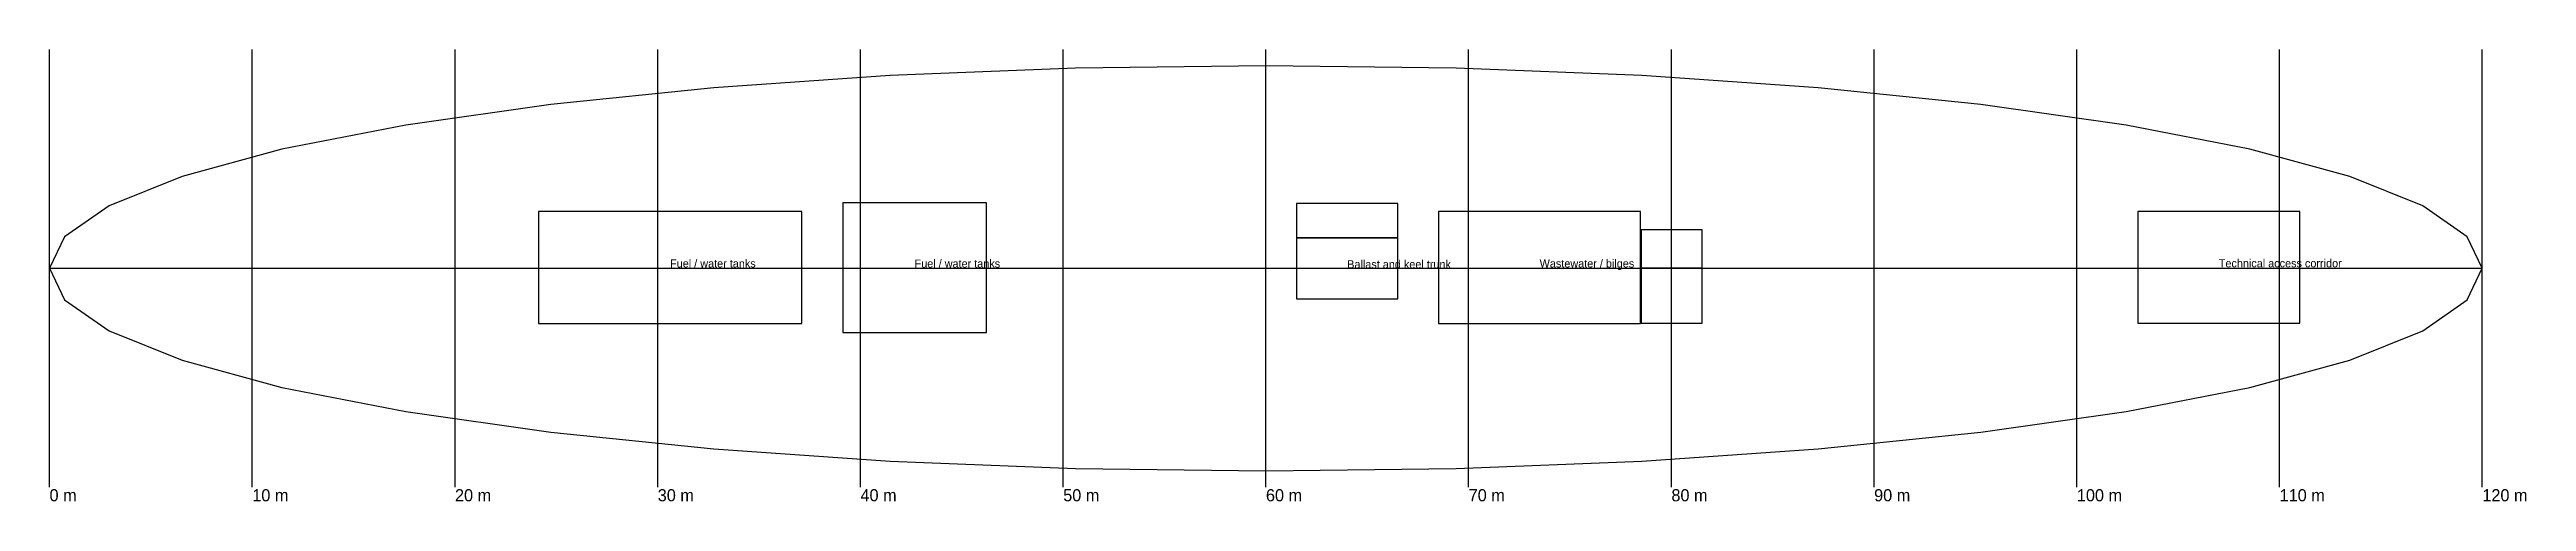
# Model space of a CAD drawing. Header units: millimetres. Extents: x 0 to 122177, y -11509 to 10800.
import ezdxf

# ---------------------------------------------------------------- set-up
doc = ezdxf.new("R2010")
doc.units = ezdxf.units.MM
for name, color, linetype in [('CENTRELINE', 1, 'Continuous'), ('GRID', 9, 'Continuous'), ('HULL_MODEL', 8, 'Continuous'), ('LIFT', 5, 'Continuous'), ('ROOMS', 3, 'Continuous'), ('TEXT', 7, 'Continuous')]:
    doc.layers.add(name, color=color, linetype=linetype)

msp = doc.modelspace()

# ---------------------------------------------------------------- linework, layer by layer
at = {"layer": 'CENTRELINE'}
msp.add_line((0, 0), (120000, 0), dxfattribs=at)
at = {"layer": 'GRID'}
for p, q in [((0, -10800), (0, 10800)), ((10000, -10800), (10000, 10800)), ((20000, -10800), (20000, 10800)), ((30000, -10800), (30000, 10800)), ((40000, -10800), (40000, 10800)), ((50000, -10800), (50000, 10800)), ((60000, -10800), (60000, 10800)), ((70000, -10800), (70000, 10800)), ((80000, -10800), (80000, 10800)), ((90000, -10800), (90000, 10800)), ((100000, -10800), (100000, 10800)), ((110000, -10800), (110000, 10800)), ((120000, -10800), (120000, 10800))]:
    msp.add_line(p, q, dxfattribs=at)
at = {"layer": 'HULL_MODEL'}
msp.add_lwpolyline([(120000, 0), (119260, 1560), (117060, 3090), (113460, 4540), (108540, 5880), (102430, 7070), (95270, 8090), (87240, 8910), (78540, 9510), (69390, 9880), (60000, 10000), (50610, 9880), (41460, 9510), (32760, 8910), (24730, 8090), (17570, 7070), (11460, 5880), (6540, 4540), (2940, 3090), (740, 1560), (0, 0), (740, -1560), (2940, -3090), (6540, -4540), (11460, -5880), (17570, -7070), (24730, -8090), (32760, -8910), (41460, -9510), (50610, -9880), (60000, -10000), (69390, -9880), (78540, -9510), (87240, -8910), (95270, -8090), (102430, -7070), (108540, -5880), (113460, -4540), (117060, -3090), (119260, -1560)], close=True, dxfattribs=at)
at = {"layer": 'LIFT'}
msp.add_lwpolyline([(78510, 0), (81510, 0), (81510, 1900), (78510, 1900), (78510, 0)], close=True, dxfattribs=at)
at = {"layer": 'ROOMS'}
for points in [[(24120, -2730), (37100, -2730), (37100, 2810), (24120, 2810), (24120, -2730)], [(39130, -3160), (46210, -3160), (46210, 3230), (39130, 3230), (39130, -3160)], [(61510, 1500), (66510, 1500), (66510, 3200), (61510, 3200), (61510, 1500)], [(68520, -2730), (78480, -2730), (78480, 2810), (68520, 2810), (68520, -2730)], [(103000, -2700), (111000, -2700), (111000, 2800), (103000, 2800), (103000, -2700)], [(61510, -1500), (66510, -1500), (66510, 1500), (61510, 1500), (61510, -1500)], [(78510, -2700), (81510, -2700), (81510, 0), (78510, 0), (78510, -2700)]]:
    msp.add_lwpolyline(points, close=True, dxfattribs=at)

# ---------------------------------------------------------------- texts
at = {"layer": 'GRID'}
for s, p in [('0 m', (0, -11500)), ('10 m', (10000, -11500)), ('20 m', (20000, -11500)), ('30 m', (30000, -11500)), ('40 m', (40000, -11500)), ('50 m', (50000, -11500)), ('60 m', (60000, -11500)), ('70 m', (70000, -11500)), ('80 m', (80000, -11500)), ('90 m', (90000, -11500)), ('100 m', (100000, -11500)), ('110 m', (110000, -11500)), ('120 m', (120000, -11500))]:
    msp.add_text(s, height=600, dxfattribs=at).set_placement(p)
at = {"layer": 'TEXT'}
for s, p in [('Fuel / water tanks', (30610, 40)), ('Fuel / water tanks', (42670, 35)), ('Ballast and keel trunk', (64010, 0)), ('Wastewater / bilges', (73500, 40)), ('Technical access corridor', (107000, 50))]:
    msp.add_text(s, height=400, dxfattribs=at).set_placement(p)

doc.saveas('drawing.dxf')
